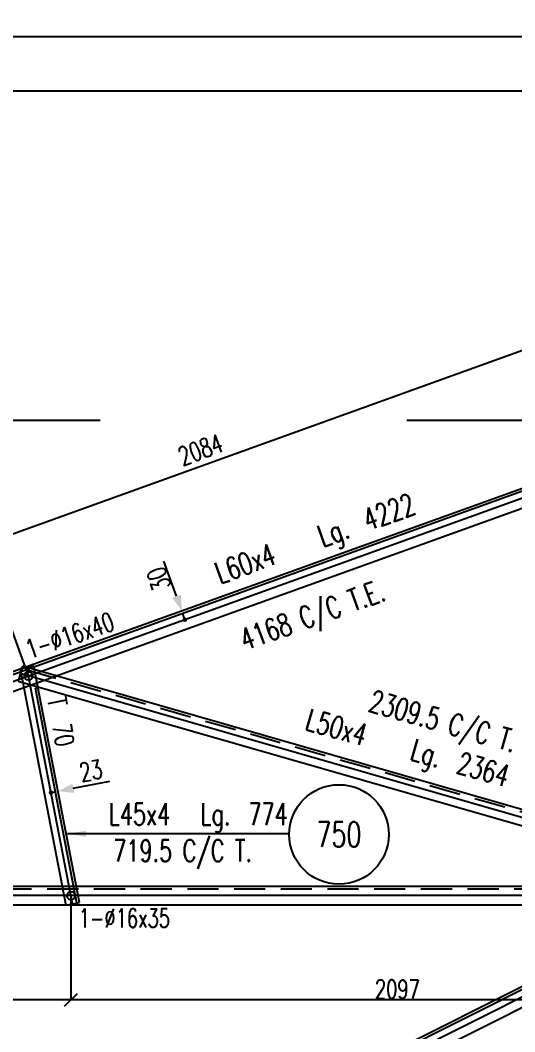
# Model space of a CAD drawing. Extents: x 707090 to 723393, y -5011 to 6523.
# Drawn here: x 713859 to 715447, y 3270 to 6523 of the extents above; entities that cross this region are included whole.
import ezdxf
from ezdxf.enums import TextEntityAlignment as Align

# ---------------------------------------------------------------- set-up
doc = ezdxf.new("R2010")
doc.units = 0
doc.header["$LTSCALE"] = 200
doc.header["$MEASUREMENT"] = 0
doc.linetypes.add('DASHED', pattern=[0.75, 0.5, -0.25])
doc.layers.get('0').update_dxf_attribs({"linetype": 'CONTINUOUS'})
for name, color, linetype in [('ASSI', 6, 'CONTINUOUS'), ('BOLLINI_1', 7, 'CONTINUOUS'), ('FORI', 2, 'CONTINUOUS'), ('LINEA_ANG', 2, 'CONTINUOUS'), ('LS', 7, 'CONTINUOUS'), ('QT_MAL', 7, 'CONTINUOUS'), ('QT_MPR', 7, 'CONTINUOUS'), ('TRAT-Y', 7, 'DASHED')]:
    doc.layers.add(name, color=color, linetype=linetype)
doc.styles.add('QUOTE', font='ROMANS8.SHX', dxfattribs={"width": 0.7})
doc.styles.add('RQL', font='ROMANS8.SHX', dxfattribs={"width": 0.7})
doc.styles.add('RS', font='ROMANS8.shx', dxfattribs={"width": 0.7})
doc.styles.get("Standard").update_dxf_attribs({"font": 'ROMANS8.SHX', "width": 0.7})
doc.dimstyles.new('FRECCE1', dxfattribs={"dimtxt": 60, "dimasz": 6.66, "dimexe": 0, "dimexo": 0, "dimgap": 1, "dimtad": 1, "dimzin": 0, "dimdsep": 46, "dimtxsty": 'RS', "dimblk1": 'QUOTP', "dimblk2": 'QUOTF', "dimsah": 1, "dimcen": 0, "dimclrd": 2, "dimclre": 2, "dimclrt": 7, "dimadec": 0, "dimazin": 0, "dimtfac": 1, "dimtix": 1, "dimtmove": 2, "dimatfit": 3, "dimldrblk": 'QUOTP', "dimfxl": 1, "dimtolj": 1, "dimtzin": 0, "dimarcsym": 0})
doc.dimstyles.new('TRATTO', dxfattribs={"dimscale": 0, "dimtxt": 60, "dimasz": 40, "dimexe": 0, "dimexo": 0, "dimgap": 5, "dimtad": 1, "dimrnd": 0.5, "dimdsep": 46, "dimtxsty": 'RS', "dimblk1": 'OBLIQUE', "dimblk2": 'OBLIQUE', "dimsah": 1, "dimcen": 0.09, "dimclrd": 2, "dimclre": 2, "dimclrt": 7, "dimadec": 0, "dimazin": 0, "dimtfac": 1, "dimtix": 1, "dimtmove": 2, "dimatfit": 3, "dimfxl": 1, "dimtolj": 1, "dimtzin": 0, "dimarcsym": 0})

# ---------------------------------------------------------------- blocks, each defined once
blk = doc.blocks.new('_OBLIQUE')
at = {"color": 0, "linetype": 'ByBlock'}
blk.add_line((-0.5, -0.5), (0.5, 0.5), dxfattribs=at)
blk = doc.blocks.new('*D17')
at = {"layer": 'LS', "color": 2, "lineweight": -2, "transparency": 16777216}
for p, q in [((710738.1, 5236.4), (710738.1, 6295)), ((710738.1, 6295), (715879.6, 6295)), ((715879.6, 5236.4), (715879.6, 6295))]:
    blk.add_line(p, q, dxfattribs=at)
at = {"layer": 'LS', "color": 2, "lineweight": -2, "transparency": 16777216, "xscale": 40, "yscale": 40, "zscale": 40, "rotation": 180}
blk.add_blockref('_OBLIQUE', (710738.1, 6295), dxfattribs=at)
at = {"layer": 'LS', "color": 2, "lineweight": -2, "transparency": 16777216, "xscale": 40, "yscale": 40, "zscale": 40}
blk.add_blockref('_OBLIQUE', (715879.6, 6295), dxfattribs=at)
at = {"layer": 'LS', "color": 7, "transparency": 16777216, "insert": (713308.9, 6332.9), "char_height": 60, "attachment_point": 5, "style": 'RS'}
blk.add_mtext('\\A1;5141.5 SUR TRUSQ. 75', dxfattribs=at)
blk = doc.blocks.new('ASSE98')
blk.add_line((0, 0), (1, 0))
at = {"color": 7, "style": 'QUOTE', "width": 0.5, "flags": 1}
for tag, p in [('TI', (1.38308, 6.82731)), ('DI_S', (1.38308, 6.42178)), ('D_S', (1.38308, 6.02092)), ('E_S', (1.38308, 5.68065)), ('NFORI', (1.36454, 5.29792)), ('ALAR', (1.36349, 4.93246)), ('FAM', (1.3775, 4.54645)), ('ALA', (1.38308, 4.19257)), ('DISP2', (1.38308, 3.84971)), ('DISP1', (1.38308, 3.50686)), ('PINZAF', (1.38308, 3.164)), ('PINZAI', (1.38308, 2.82114)), ('TRP', (1.38308, 2.47829)), ('NP', (1.38308, 2.13543)), ('SV', (1.38308, 1.79257)), ('PESO', (1.38308, 1.44971)), ('QUA', (1.38308, 1.10686)), ('LUN', (1.38308, 0.764)), ('PROF', (1.38308, 0.42114)), ('POS', (1.38308, 0.07829))]:
    blk.add_attdef(tag, p, '', height=0.2, dxfattribs=at)
at = {"color": 7, "flags": 1}
for tag, p in [('LAV1', (3.07431, 6.82847)), ('LAV2', (3.07431, 6.49513)), ('LAV3', (3.07431, 6.1618)), ('LAV4', (3.07431, 5.82847)), ('LAV5', (3.07431, 5.49513)), ('LAV6', (3.07431, 5.1618)), ('LAV7', (3.07431, 4.82847)), ('LAV8', (3.07431, 4.49513)), ('LAV9', (3.07431, 4.1618)), ('LAV10', (3.07431, 3.82847))]:
    blk.add_attdef(tag, p, '', height=0.2, dxfattribs=at)
blk = doc.blocks.new('16')
blk.add_circle((0, 0), 1)
blk = doc.blocks.new('*D27')
at = {"layer": 'QT_MPR', "color": 2, "lineweight": -2, "transparency": 16777216}
for p, q in [((715694.6, 5540.7), (713734, 4834.3)), ((715846, 5120.5), (715694.6, 5540.7)), ((713885.4, 4414.1), (713734, 4834.3))]:
    blk.add_line(p, q, dxfattribs=at)
at = {"layer": 'QT_MPR', "color": 2, "lineweight": -2, "transparency": 16777216, "xscale": 40, "yscale": 40, "zscale": 40}
for p, rotation in [((715694.6, 5540.7), 19.81379073335267), ((713734, 4834.3), 199.8137907333526)]:
    blk.add_blockref('_OBLIQUE', p, dxfattribs=dict(at, rotation=rotation))
at = {"layer": 'QT_MPR', "color": 7, "transparency": 16777216, "insert": (714437.8, 5141.6), "char_height": 60, "attachment_point": 5, "rotation": 19.8138, "style": 'RS'}
blk.add_mtext('\\A1;2084', dxfattribs=at)
blk = doc.blocks.new('*D28')
at = {"layer": 'QT_MPR', "color": 2, "lineweight": -2, "transparency": 16777216}
for p, q in [((713734, 4834.3), (711773.5, 4127.9)), ((713885.4, 4414.1), (713734, 4834.3)), ((711924.9, 3707.8), (711773.5, 4127.9))]:
    blk.add_line(p, q, dxfattribs=at)
at = {"layer": 'QT_MPR', "color": 2, "lineweight": -2, "transparency": 16777216, "xscale": 40, "yscale": 40, "zscale": 40}
for p, rotation in [((713734, 4834.3), 19.81379073335267), ((711773.5, 4127.9), 199.8137907333526)]:
    blk.add_blockref('_OBLIQUE', p, dxfattribs=dict(at, rotation=rotation))
at = {"layer": 'QT_MPR', "color": 7, "transparency": 16777216, "insert": (712770.3, 4541.8), "char_height": 60, "attachment_point": 5, "rotation": 19.8138, "style": 'RS'}
blk.add_mtext('\\A1;2084', dxfattribs=at)
blk = doc.blocks.new('*D29')
at = {"layer": 'QT_MPR', "color": 2, "lineweight": -2, "transparency": 16777216}
for p, q in [((714021.4, 3707.8), (714021.4, 3372.3)), ((716118.4, 3707.8), (716118.4, 3372.3)), ((716118.4, 3372.3), (714021.4, 3372.3))]:
    blk.add_line(p, q, dxfattribs=at)
at = {"layer": 'QT_MPR', "color": 2, "lineweight": -2, "transparency": 16777216, "xscale": 40, "yscale": 40, "zscale": 40, "rotation": 180}
blk.add_blockref('_OBLIQUE', (714021.4, 3372.3), dxfattribs=at)
at = {"layer": 'QT_MPR', "color": 2, "lineweight": -2, "transparency": 16777216, "xscale": 40, "yscale": 40, "zscale": 40}
blk.add_blockref('_OBLIQUE', (716118.4, 3372.3), dxfattribs=at)
at = {"layer": 'QT_MPR', "color": 7, "transparency": 16777216, "insert": (715069.9, 3407.3), "char_height": 60, "attachment_point": 5, "style": 'RS'}
blk.add_mtext('\\A1;2097', dxfattribs=at)
blk = doc.blocks.new('*D30')
at = {"layer": 'QT_MPR', "color": 2, "lineweight": -2, "transparency": 16777216}
for p, q in [((711924.9, 3707.8), (711924.9, 3372.3)), ((714021.4, 3707.8), (714021.4, 3372.3)), ((714021.4, 3372.3), (711924.9, 3372.3))]:
    blk.add_line(p, q, dxfattribs=at)
at = {"layer": 'QT_MPR', "color": 2, "lineweight": -2, "transparency": 16777216, "xscale": 40, "yscale": 40, "zscale": 40, "rotation": 180}
blk.add_blockref('_OBLIQUE', (711924.9, 3372.3), dxfattribs=at)
at = {"layer": 'QT_MPR', "color": 2, "lineweight": -2, "transparency": 16777216, "xscale": 40, "yscale": 40, "zscale": 40}
blk.add_blockref('_OBLIQUE', (714021.4, 3372.3), dxfattribs=at)
at = {"layer": 'QT_MPR', "color": 7, "transparency": 16777216, "insert": (712973.2, 3407.3), "char_height": 60, "attachment_point": 5, "style": 'RS'}
blk.add_mtext('\\A1;2097', dxfattribs=at)
blk = doc.blocks.new('QUOTP')
at = {"layer": 'ASSI', "color": 2, "const_width": 1.07}
blk.add_lwpolyline([(-0.53, 0, 1), (0.53, 0, 1)], format="xyb", close=True, dxfattribs=at)
blk = doc.blocks.new('QUOTF')
at = {"layer": 'LS', "color": 2}
blk.add_line((7.5, 0), (25.5, 0), dxfattribs=at)
blk.add_solid([(7.5, 2.25), (0, 0), (7.5, -2.25)], dxfattribs=at)
blk = doc.blocks.new('*D131')
at = {"layer": 'QT_MAL', "color": 2, "lineweight": -2, "transparency": 16777216}
for p, q in [((714377.7, 4623.4), (714377.7, 4623.4)), ((714385.6, 4601.4), (714379.9, 4617.1)), ((714387.8, 4595.1), (714387.8, 4595.1))]:
    blk.add_line(p, q, dxfattribs=at)
at = {"layer": 'QT_MAL', "color": 2, "lineweight": -2, "transparency": 16777216, "xscale": 6.66, "yscale": 6.66, "zscale": 6.66}
for name, p, rotation in [('QUOTF', (714377.7, 4623.4), 109.8137907333527), ('QUOTP', (714387.8, 4595.1), 289.8137907333527)]:
    blk.add_blockref(name, p, dxfattribs=dict(at, rotation=rotation))
at = {"layer": 'QT_MAL', "color": 7, "transparency": 16777216, "insert": (714303.5, 4725.8), "char_height": 60, "attachment_point": 5, "rotation": 109.8138, "style": 'RS'}
blk.add_mtext('\\A1;30', dxfattribs=at)
blk = doc.blocks.new('*D132')
at = {"layer": 'QT_MAL', "color": 2, "lineweight": -2, "transparency": 16777216}
for p, q in [((713957.6, 4039.2), (713957.6, 4039.2)), ((713964.1, 4040.4), (713973.6, 4042.2)), ((713980.2, 4043.5), (713980.2, 4043.5))]:
    blk.add_line(p, q, dxfattribs=at)
at = {"layer": 'QT_MAL', "color": 2, "lineweight": -2, "transparency": 16777216, "xscale": 6.66, "yscale": 6.66, "zscale": 6.66}
for name, p, rotation in [('QUOTF', (713980.2, 4043.5), 10.90404724532955), ('QUOTP', (713957.6, 4039.2), 190.9040472453296)]:
    blk.add_blockref(name, p, dxfattribs=dict(at, rotation=rotation))
at = {"layer": 'QT_MAL', "color": 7, "transparency": 16777216, "insert": (714085.7, 4109.6), "char_height": 60, "attachment_point": 5, "rotation": 10.904, "style": 'RS'}
blk.add_mtext('\\A1;23', dxfattribs=at)
blk = doc.blocks.new('*D133')
at = {"layer": 'QT_MPR', "color": 2, "lineweight": -2, "transparency": 16777216}
for p, q in [((716118.4, 3707.8), (716244.9, 3456.2)), ((716244.9, 3456.2), (714724, 2691.8)), ((714597.5, 2943.4), (714724, 2691.8))]:
    blk.add_line(p, q, dxfattribs=at)
at = {"layer": 'QT_MPR', "color": 2, "lineweight": -2, "transparency": 16777216, "xscale": 40, "yscale": 40, "zscale": 40}
for p, rotation in [((716244.9, 3456.2), 26.68222138563139), ((714724, 2691.8), 206.6822213856314)]:
    blk.add_blockref('_OBLIQUE', p, dxfattribs=dict(at, rotation=rotation))
at = {"layer": 'QT_MPR', "color": 7, "transparency": 16777216, "insert": (715405.4, 3084.7), "char_height": 60, "attachment_point": 5, "rotation": 26.6822, "style": 'RS'}
blk.add_mtext('\\A1;1702.5', dxfattribs=at)
blk = doc.blocks.new('xxx')
blk.add_circle((0, 0), 8)
at = {"color": 3, "style": 'RQL', "width": 0.7}
blk.add_attdef('POS', text='', height=4, dxfattribs=at).set_placement((0, 0), align=Align.MIDDLE)
at = {"color": 3, "style": 'RQL', "width": 0.7, "flags": 1}
blk.add_attdef('POS1', (-0.39, -5.42), '', height=2, dxfattribs=at)
at = {"style": 'RQL', "width": 0.7, "flags": 1}
blk.add_attdef('TIPO', (-0.39, -8.66), '', height=2, dxfattribs=at)
blk = doc.blocks.new('bull')
at = {"style": 'RS', "width": 0.7, "flags": 1}
for tag, p in [('NN', (-12.25, 0)), ('DIAMETRO', (0, -4.86)), ('SERRAGGIO', (0, -9.71)), ('LUNGHEZZA', (0, -14.57)), ('NB', (0, -19.43)), ('TIPO', (0, -24.12)), ('EL', (-0.14, -29))]:
    blk.add_attdef(tag, p, '', height=3, dxfattribs=at)
at = {"style": 'RS', "width": 0.7}
blk.add_attdef('BULLONE', (0, 0), '', height=3, dxfattribs=at)

msp = doc.modelspace()

# ---------------------------------------------------------------- linework, layer by layer
at = {"layer": 'ASSI', "color": 2}
for p, q in [((710738.096, 5236.447), (714115.023, 5236.447)), ((715100.486, 5236.447), (715879.635, 5236.447))]:
    msp.add_line(p, q, dxfattribs=at)
at = {"layer": 'LINEA_ANG'}
for p, q in [((715861.224, 5157.878), (711889.17, 3726.771)), ((711909.508, 3670.323), (715881.562, 5101.431)), ((713865.911, 4445.7), (713852.107, 4397.643)), ((713902.718, 4445.615), (713858.531, 4437.102)), ((713858.531, 4437.102), (714004.944, 3677.077)), ((716138.037, 3793.059), (713865.911, 4445.7)), ((714049.132, 3685.589), (713902.718, 4445.615)), ((713852.107, 4397.643), (716124.233, 3745.002)), ((713915.96, 4376.878), (713907.613, 4375.271)), ((716129.093, 3746.68), (713038.439, 2193.445)), ((716145.439, 3737.751), (711897.439, 3737.751)), ((711897.439, 3677.751), (716145.439, 3677.751)), ((713065.382, 2139.834), (716156.035, 3693.069)), ((714004.944, 3677.077), (714049.132, 3685.589))]:
    msp.add_line(p, q, dxfattribs=at)
at = {"layer": 'LINEA_ANG', "color": 2}
for p, q in [((715864.275, 5149.411), (711892.221, 3718.304)), ((714040.785, 3683.981), (713907.613, 4375.271)), ((716133.134, 3738.639), (713042.481, 2185.403))]:
    msp.add_line(p, q, dxfattribs=at)
at = {"layer": 'LS', "color": 6}
for p in [(714717.796, 3906.625), (714269.861, 3906.625)]:
    msp.add_line(p, (714010.239, 3906.625), dxfattribs=at)
at = {"layer": 'LS', "color": 8}
msp.add_lwpolyline([(707173.123, 6469.465), (707173.123, -5010.535), (719893.123, -5010.535), (719893.123, -3410.535), (723393.123, -3410.535), (723393.123, 6469.465), (707173.123, 6469.465)], close=True, dxfattribs=at)
at = {"layer": 'LS', "color": 6}
msp.add_solid([(714070.239, 3916.625), (714010.239, 3906.625), (714070.239, 3896.625)], dxfattribs=at)
at = {"layer": 'TRAT-Y'}
for p, q in [((716135.69, 3784.889), (713863.564, 4437.53)), ((716145.439, 3728.751), (711897.439, 3728.751))]:
    msp.add_line(p, q, dxfattribs=at)

# ---------------------------------------------------------------- block references
at = {"layer": 'ASSI'}
ref = msp.add_blockref('ASSE98', (715871.393, 5129.654), dxfattribs=dict(at, xscale=4222, zscale=4222, rotation=199.8137907333526))
ref.add_attrib('PROF', 'L60x4', (714500.611, 4709.155), dxfattribs={"layer": '0', "color": 2, "height": 70, "rotation": 19.813791, "style": 'QUOTE', "width": 0.7})
ref.add_attrib('LUN', '4222', (714975.589, 4880.286), dxfattribs={"layer": '0', "color": 2, "height": 70, "rotation": 19.813791, "style": 'QUOTE', "width": 0.7})
ref.add_attrib('PESO', '4168 C/C T.E.', (714580.462, 4495.312), dxfattribs={"layer": '0', "color": 2, "height": 70, "rotation": 19.813791, "style": 'QUOTE', "width": 0.7})
ref.add_attrib('SV', 'Lg.', (714830.58, 4828.041), dxfattribs={"layer": '0', "color": 2, "height": 70, "rotation": 19.813791, "style": 'QUOTE', "width": 0.7})
ref.add_attrib('LAV1', 'A  45%%d', (715542.23, 5058.121), dxfattribs={"layer": '0', "color": 254, "height": 60, "rotation": 19.813791, "width": 0.7})
ref = msp.add_blockref('ASSE98', (714026.547, 3681.238), dxfattribs=dict(at, xscale=774, zscale=774, rotation=100.9040472453296))
ref.add_attrib('PROF', 'L45x4', (714143.137, 3934.957), dxfattribs={"layer": '0', "color": 2, "height": 70, "style": 'QUOTE', "width": 0.7})
ref.add_attrib('LUN', '774', (714591.67, 3934.957), dxfattribs={"layer": '0', "color": 2, "height": 70, "style": 'QUOTE', "width": 0.7})
ref.add_attrib('PESO', '719.5 C/C T.', (714157.718, 3817.128), dxfattribs={"layer": '0', "color": 2, "height": 70, "style": 'QUOTE', "width": 0.7})
ref.add_attrib('SV', 'Lg.', (714437.537, 3934.957), dxfattribs={"layer": '0', "color": 2, "height": 70, "style": 'QUOTE', "width": 0.7})
ref.add_attrib('LAV1', 'T  70', (713944.498, 4339.166), dxfattribs={"layer": '0', "color": 254, "height": 60, "rotation": -79.095953, "width": 0.7})
ref = msp.add_blockref('ASSE98', (716131.135, 3769.03), dxfattribs=dict(at, xscale=2364, zscale=2364, rotation=163.9739139069481))
ref.add_attrib('PROF', 'L50x4', (714770.211, 4242.887), dxfattribs={"layer": '0', "color": 2, "height": 70, "rotation": 343.973914, "style": 'QUOTE', "width": 0.7})
ref.add_attrib('LUN', '2364', (715255.457, 4103.506), dxfattribs={"layer": '0', "color": 2, "height": 70, "rotation": 343.973914, "style": 'QUOTE', "width": 0.7})
ref.add_attrib('PESO', '2309.5 C/C T.', (714973.061, 4302.67), dxfattribs={"layer": '0', "color": 2, "height": 70, "rotation": 343.973914, "style": 'QUOTE', "width": 0.7})
ref.add_attrib('SV', 'Lg.', (715107.314, 4146.058), dxfattribs={"layer": '0', "color": 2, "height": 70, "rotation": 343.973914, "style": 'QUOTE', "width": 0.7})
at = {"layer": 'ASSI', "xscale": 4248, "zscale": 4248, "rotation": 180}
msp.add_blockref('ASSE98', (716145.439, 3707.751), dxfattribs=at)
at = {"layer": 'ASSI'}
ref = msp.add_blockref('ASSE98', (716142.564, 3719.875), dxfattribs=dict(at, xscale=3459, zscale=3459, rotation=206.6822213856314))
ref.add_attrib('PROF', 'L60x4', (713775.179, 2653.234), dxfattribs={"layer": '0', "color": 2, "height": 70, "rotation": 26.682221, "style": 'QUOTE', "width": 0.7})
ref.add_attrib('LUN', '3459', (714226.283, 2879.941), dxfattribs={"layer": '0', "color": 2, "height": 70, "rotation": 26.682221, "style": 'QUOTE', "width": 0.7})
ref.add_attrib('PESO', '3405 C/C T.E.', (713726.81, 2747.074), dxfattribs={"layer": '0', "color": 2, "height": 70, "rotation": 26.682221, "style": 'QUOTE', "width": 0.7})
ref.add_attrib('SV', 'Lg.', (714088.563, 2810.728), dxfattribs={"layer": '0', "color": 2, "height": 70, "rotation": 26.682221, "style": 'QUOTE', "width": 0.7})
at = {"layer": 'BOLLINI_1', "xscale": 19.9999999995, "yscale": 19.9999999995, "zscale": 19.9999999995}
msp.add_blockref('xxx', (714882.444, 3904.64), dxfattribs=at).add_auto_attribs({'POS': '750'})
at = {"layer": 'FORI', "xscale": 13, "yscale": 13, "zscale": 13}
for p in [(713885.366, 4414.101), (714021.439, 3707.751)]:
    msp.add_blockref('16', p, dxfattribs=at)
at = {"layer": 'LS', "color": 7, "xscale": 20, "yscale": 20, "zscale": 20, "rotation": 18.98946801154417}
msp.add_blockref('bull', (713888.883, 4467.93), dxfattribs=at).add_auto_attribs({'BULLONE': '1-%%c16x40                '})
at = {"layer": 'LS', "color": 7, "xscale": 20, "yscale": 20, "zscale": 20}
msp.add_blockref('bull', (714046.342, 3605.927), dxfattribs=at).add_auto_attribs({'BULLONE': '1-%%c16x35                '})

# ---------------------------------------------------------------- dimensions: what is measured, and where the dimension line sits
at = {"layer": 'LS'}
dim = msp.add_linear_dim(base=(715879.635, 6295), p1=(710738.096, 5236.447), p2=(715879.635, 5236.447), text='<> SUR TRUSQ. 75', dimstyle='TRATTO', override={"dimscale": 1}, dxfattribs=at)
dim.commit()
dim.dimension.update_dxf_attribs({"geometry": '*D17', "text_midpoint": (713308.866, 6332.857)})
at = {"layer": 'QT_MAL'}
for base, p1, p2, angle, text, picture, middle in [((714377.654, 4623.357), (714387.822, 4595.133), (714377.654, 4623.357), 109.813791, '30', '*D131', (714303.471, 4725.848)), ((713980.182, 4043.501), (713957.598, 4039.15), (713980.182, 4043.501), 10.904047, '23', '*D132', (714085.72, 4109.648))]:
    dim = msp.add_linear_dim(base=base, p1=p1, p2=p2, angle=angle, text=text, dimstyle='FRECCE1', dxfattribs=at)
    dim.commit()
    dim.dimension.update_dxf_attribs({"geometry": picture, "text_midpoint": middle, "dimtype": 128})
at = {"layer": 'QT_MPR'}
for base, p1, p2, angle, text, picture, middle in [((713733.987, 4834.255), (715845.992, 5120.502), (713885.366, 4414.101), 19.813791, '2084', '*D27', (714437.792, 5141.552)), ((711773.505, 4127.905), (713885.366, 4414.101), (711924.884, 3707.751), 19.813791, '2084', '*D28', (712770.285, 4541.787)), ((714723.957, 2691.829), (716118.439, 3707.751), (714597.527, 2943.403), 26.682221, '1702.5', '*D133', (715405.357, 3084.689))]:
    dim = msp.add_linear_dim(base=base, p1=p1, p2=p2, angle=angle, text=text, dimstyle='TRATTO', override={"dimscale": 1}, dxfattribs=at)
    dim.commit()
    dim.dimension.update_dxf_attribs({"geometry": picture, "text_midpoint": middle, "dimtype": 128})
for base, p1, p2, picture, middle in [((711924.884, 3372.313), (714021.439, 3707.751), (711924.884, 3707.751), '*D30', (712973.162, 3407.313)), ((714021.439, 3372.313), (716118.439, 3707.751), (714021.439, 3707.751), '*D29', (715069.939, 3407.313))]:
    dim = msp.add_linear_dim(base=base, p1=p1, p2=p2, text='2097', dimstyle='TRATTO', override={"dimscale": 1}, dxfattribs=at)
    dim.commit()
    dim.dimension.update_dxf_attribs({"geometry": picture, "text_midpoint": middle, "dimtype": 128})

doc.saveas('drawing.dxf')
